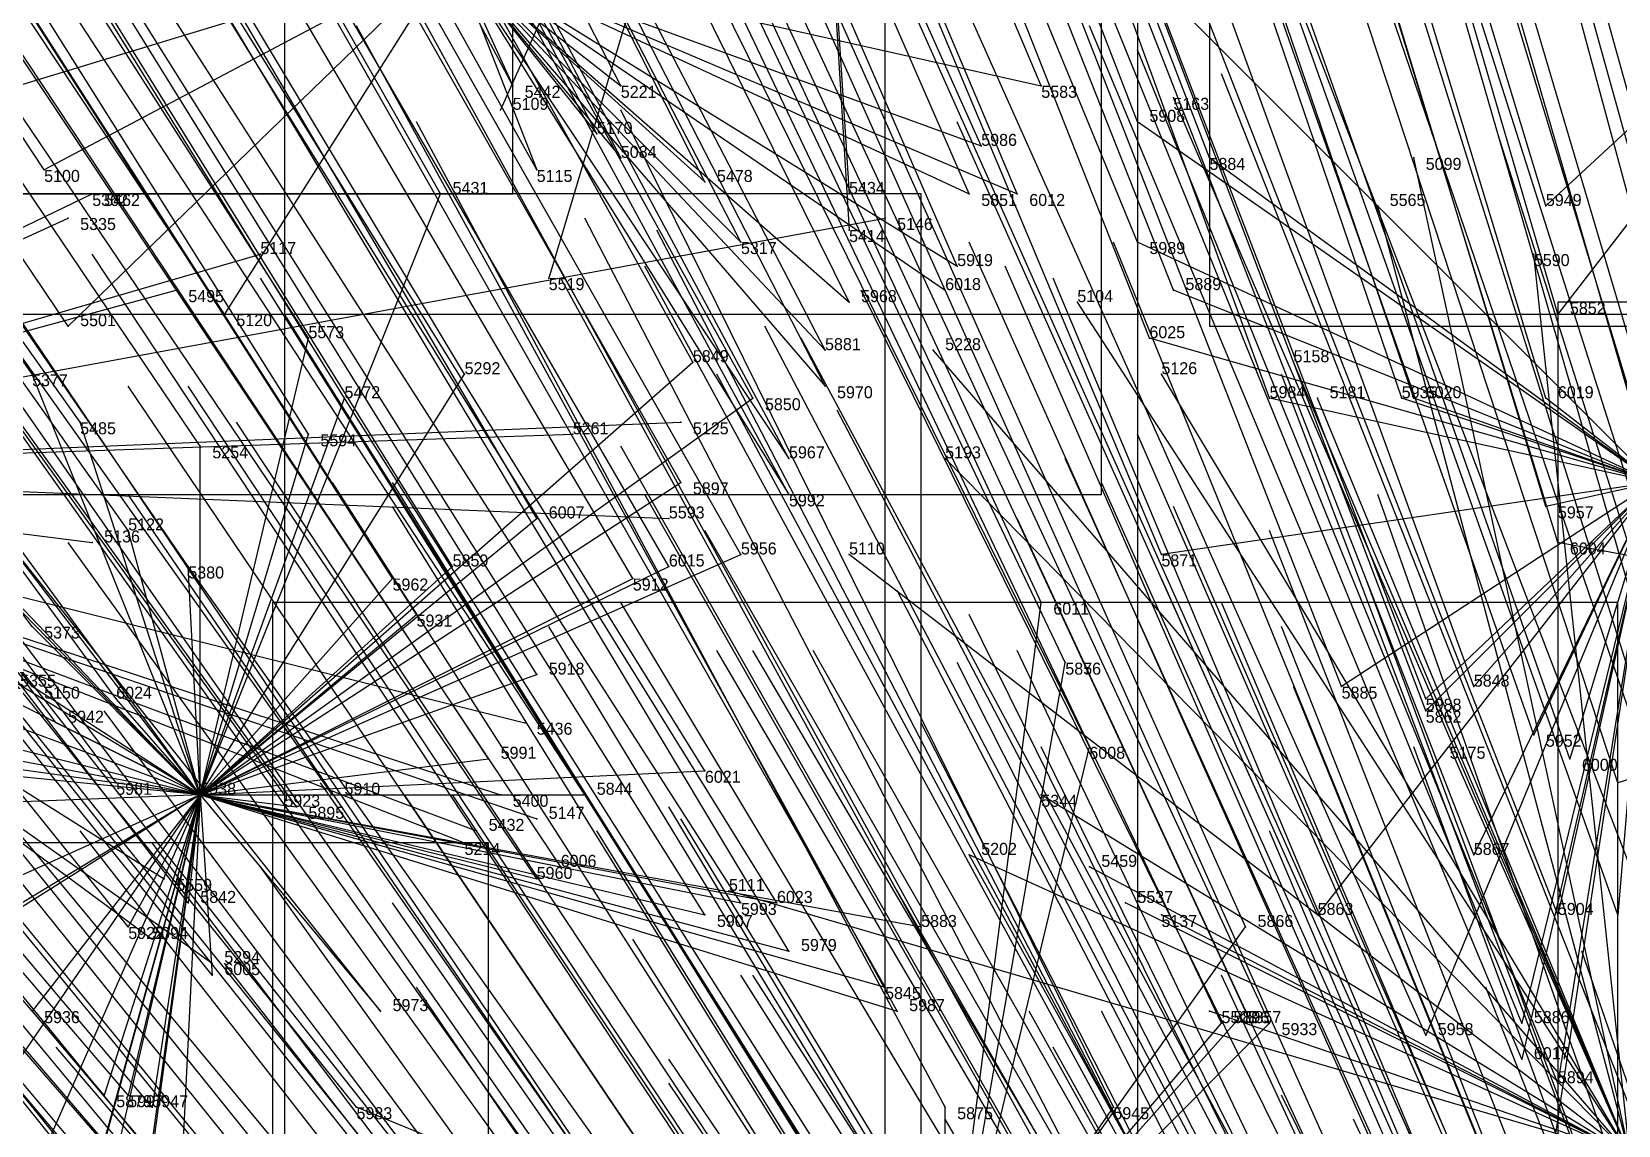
# Model space of a CAD drawing. Extents: x -0.5 to 0.59, y -0.5 to 0.59.
# Drawn here: x -0.228 to -0.096, y 0.2605 to 0.3515 of the extents above; entities that cross this region are included whole.
import ezdxf

# ---------------------------------------------------------------- set-up
doc = ezdxf.new("R2010")
doc.units = 0
for name, color, linetype in [('Clients', 3, 'CONTINUOUS'), ('Facilities', 3, 'CONTINUOUS'), ('Facilities_lines', 3, 'CONTINUOUS'), ('Min_max_boxes', 1, 'CONTINUOUS'), ('Normals', 1, 'CONTINUOUS'), ('Source_points', 5, 'CONTINUOUS'), ('Text', 3, 'CONTINUOUS')]:
    doc.layers.add(name, color=color, linetype=linetype)

msp = doc.modelspace()

# ---------------------------------------------------------------- linework, layer by layer
at = {"layer": 'Clients', "color": 5}
for p in [(-0.188, 0.347, -0.985), (-0.179, 0.347, -0.976), (-0.144, 0.347, -0.939), (-0.133, 0.346, -1.25), (-0.189, 0.345, -1.25), (-0.136, 0.344, -0.925), (-0.181, 0.343, -0.97), (-0.179, 0.341, -0.964), (-0.149, 0.342, -0.933), (-0.13, 0.341, -0.912), (-0.113, 0.341, -1.25), (-0.227, 0.34, -1.022), (-0.186, 0.34, -0.968), (-0.172, 0.339, -0.95), (-0.223, 0.338, -1.25), (-0.223, 0.338, -1.25), (-0.194, 0.338, -0.975), (-0.16, 0.338, -1.25), (-0.15, 0.338, -0.924), (-0.146, 0.338, -0.919), (-0.116, 0.337, -1.25), (-0.102, 0.337, -0.881), (-0.225, 0.336, -1.25), (-0.157, 0.336, -1.25), (-0.16, 0.335, -1.25), (-0.209, 0.333, -1.25), (-0.169, 0.334, -0.935), (-0.136, 0.334, -0.9), (-0.103, 0.333, -1.25), (-0.151, 0.332, -0.912), (-0.185, 0.331, -1.25), (-0.216, 0.33, -1.25), (-0.16, 0.329, -0.915), (-0.152, 0.33, -0.909), (-0.141, 0.329, -1.25), (-0.133, 0.33, -0.889), (-0.212, 0.328, -0.975), (-0.101, 0.328, -0.858), (-0.225, 0.327, -0.993), (-0.205, 0.326, -0.963), (-0.162, 0.325, -0.909), (-0.153, 0.325, -1.25), (-0.135, 0.326, -0.882), (-0.173, 0.324, -0.919), (-0.123, 0.324, -1.25), (-0.228, 0.323, -0.989), (-0.192, 0.323, -0.939), (-0.134, 0.323, -1.25), (-0.202, 0.321, -0.949), (-0.168, 0.321, -0.905), (-0.162, 0.322, -0.9), (-0.125, 0.321, -0.862), (-0.121, 0.321, -1.25), (-0.114, 0.321, -0.853), (-0.113, 0.321, -0.851), (-0.102, 0.321, -0.843), (-0.224, 0.319, -0.974), (-0.174, 0.319, -1.25), (-0.214, 0.317, -0.956), (-0.205, 0.318, -0.945), (-0.183, 0.318, -1.25), (-0.165, 0.316, -0.892), (-0.152, 0.316, -1.25), (-0.174, 0.314, -0.897), (-0.165, 0.313, -0.884), (-0.102, 0.312, -0.82), (-0.186, 0.311, -0.907), (-0.175, 0.311, -1.25), (-0.22, 0.31, -0.952), (-0.223, 0.309, -1.25), (-0.169, 0.308, -0.88), (-0.16, 0.308, -1.25), (-0.134, 0.308, -0.84), (-0.101, 0.309, -0.812), (-0.215, 0.307, -0.938), (-0.193, 0.307, -0.908), (-0.175, 0.307, -0.885), (-0.198, 0.306, -0.91), (-0.178, 0.306, -0.885), (-0.144, 0.304, -0.841), (-0.196, 0.303, -0.902), (-0.228, 0.302, -0.945), (-0.142, 0.299, -0.828), (-0.142, 0.299, -0.828), (-0.186, 0.298, -0.879), (-0.228, 0.297, -0.935), (-0.221, 0.296, -0.925), (-0.119, 0.297, -0.8), (-0.112, 0.296, -0.79), (-0.108, 0.297, -0.791), (-0.112, 0.295, -0.788), (-0.226, 0.294, -0.927), (-0.187, 0.294, -1.25), (-0.14, 0.292, -0.809), (-0.11, 0.292, -1.25), (-0.103, 0.293, -0.776), (-0.19, 0.291, -0.869), (-0.1, 0.291, -0.769), (-0.172, 0.29, -0.842), (-0.221, 0.289, -0.91), (-0.207, 0.288, -0.887), (-0.203, 0.288, -0.881), (-0.189, 0.288, -1.25), (-0.182, 0.288, -0.853), (-0.144, 0.288, -1.25), (-0.096, 0.289, -0.76), (-0.206, 0.287, -0.882), (-0.186, 0.286, -1.25), (-0.192, 0.284, -1.25), (-0.191, 0.285, -1.25), (-0.15, 0.283, -1.25), (-0.108, 0.283, -0.759), (-0.184, 0.282, -0.843), (-0.14, 0.282, -1.25), (-0.217, 0.281, -1.25), (-0.186, 0.281, -0.843), (-0.17, 0.28, -1.25), (-0.215, 0.279, -0.881), (-0.169, 0.279, -0.815), (-0.166, 0.279, -0.813), (-0.137, 0.279, -1.25), (-0.172, 0.278, -0.816), (-0.134, 0.278, -1.25), (-0.121, 0.278, -0.758), (-0.101, 0.278, -0.74), (-0.096, 0.278, -0.735), (-0.22, 0.277, -0.884), (-0.154, 0.277, -0.793), (-0.127, 0.277, -0.762), (-0.218, 0.276, -1.25), (-0.165, 0.275, -0.802), (-0.213, 0.274, -1.25), (-0.213, 0.273, -0.866), (-0.157, 0.272, -0.784), (-0.228, 0.27, -0.882), (-0.199, 0.27, -0.838), (-0.156, 0.27, -0.78), (-0.13, 0.27, -1.25), (-0.127, 0.27, -0.745), (-0.129, 0.269, -0.746), (-0.125, 0.269, -0.741), (-0.104, 0.269, -0.721), (-0.112, 0.268, -0.727), (-0.104, 0.266, -0.714), (-0.222, 0.263, -0.86), (-0.22, 0.263, -0.858), (-0.101, 0.264, -0.708), (-0.218, 0.262, -0.853), (-0.201, 0.262, -0.825), (-0.152, 0.262, -0.757), (-0.138, 0.262, -0.74)]:
    msp.add_point(p, dxfattribs=at)
at = {"layer": 'Facilities', "color": 3}
msp.add_point((-0.214, 0.288, -0.898), dxfattribs=at)
at = {"layer": 'Facilities_lines', "color": 3}
for p, q in [((-0.164, 0.401, -1.25), (-0.189, 0.345, -1.25)), ((-0.164, 0.401, -1.25), (-0.185, 0.331, -1.25)), ((-0.164, 0.401, -1.25), (-0.16, 0.335, -1.25)), ((-0.164, 0.401, -1.25), (-0.16, 0.338, -1.25)), ((-0.074, 0.363, -0.927), (-0.102, 0.337, -0.881)), ((-0.074, 0.363, -0.927), (-0.101, 0.328, -0.858)), ((-0.193, 0.358, -1.017), (-0.239, 0.344, -1.048)), ((-0.193, 0.358, -1.017), (-0.227, 0.34, -1.022)), ((-0.193, 0.358, -1.017), (-0.225, 0.327, -0.993)), ((-0.193, 0.358, -1.017), (-0.212, 0.328, -0.975)), ((-0.193, 0.358, -1.017), (-0.186, 0.34, -0.968)), ((-0.193, 0.358, -1.017), (-0.179, 0.341, -0.964)), ((-0.193, 0.358, -1.017), (-0.181, 0.343, -0.97)), ((-0.193, 0.358, -1.017), (-0.179, 0.347, -0.976)), ((-0.193, 0.358, -1.017), (-0.169, 0.334, -0.935)), ((-0.193, 0.358, -1.017), (-0.188, 0.347, -0.985)), ((-0.193, 0.358, -1.017), (-0.172, 0.339, -0.95)), ((-0.193, 0.358, -1.017), (-0.144, 0.347, -0.939)), ((-0.193, 0.358, -1.017), (-0.15, 0.338, -0.924)), ((-0.193, 0.358, -1.017), (-0.162, 0.325, -0.909)), ((-0.193, 0.358, -1.017), (-0.151, 0.332, -0.912)), ((-0.193, 0.358, -1.017), (-0.165, 0.316, -0.892)), ((-0.193, 0.358, -1.017), (-0.16, 0.329, -0.915)), ((-0.193, 0.358, -1.017), (-0.162, 0.322, -0.9)), ((-0.193, 0.358, -1.017), (-0.149, 0.342, -0.933)), ((-0.193, 0.358, -1.017), (-0.165, 0.313, -0.884)), ((-0.193, 0.358, -1.017), (-0.146, 0.338, -0.919)), ((-0.193, 0.358, -1.017), (-0.152, 0.33, -0.909)), ((-0.093, 0.314, -0.82), (-0.132, 0.353, -0.942)), ((-0.095, 0.258, -1.25), (-0.133, 0.346, -1.25)), ((-0.093, 0.314, -0.82), (-0.136, 0.344, -0.925)), ((-0.093, 0.314, -0.82), (-0.13, 0.341, -0.912)), ((-0.095, 0.258, -1.25), (-0.113, 0.341, -1.25)), ((-0.271, 0.315, -1.25), (-0.223, 0.338, -1.25)), ((-0.271, 0.315, -1.25), (-0.223, 0.338, -1.25)), ((-0.214, 0.288, -0.898), (-0.194, 0.338, -0.975)), ((-0.095, 0.258, -1.25), (-0.116, 0.337, -1.25)), ((-0.271, 0.315, -1.25), (-0.225, 0.336, -1.25)), ((-0.271, 0.315, -1.25), (-0.157, 0.336, -1.25)), ((-0.271, 0.315, -1.25), (-0.209, 0.333, -1.25)), ((-0.093, 0.314, -0.82), (-0.136, 0.334, -0.9)), ((-0.095, 0.258, -1.25), (-0.103, 0.333, -1.25)), ((-0.214, 0.288, -0.898), (-0.256, 0.332, -1.047)), ((-0.271, 0.315, -1.25), (-0.216, 0.33, -1.25)), ((-0.214, 0.288, -0.898), (-0.255, 0.33, -1.044)), ((-0.095, 0.258, -1.25), (-0.141, 0.329, -1.25)), ((-0.093, 0.314, -0.82), (-0.133, 0.33, -0.889)), ((-0.214, 0.288, -0.898), (-0.205, 0.326, -0.963)), ((-0.095, 0.258, -1.25), (-0.153, 0.325, -1.25)), ((-0.093, 0.314, -0.82), (-0.135, 0.326, -0.882)), ((-0.214, 0.288, -0.898), (-0.173, 0.324, -0.919)), ((-0.095, 0.258, -1.25), (-0.123, 0.324, -1.25)), ((-0.214, 0.288, -0.898), (-0.228, 0.323, -0.989)), ((-0.214, 0.288, -0.898), (-0.192, 0.323, -0.939)), ((-0.095, 0.258, -1.25), (-0.134, 0.323, -1.25)), ((-0.214, 0.288, -0.898), (-0.24, 0.322, -1.004)), ((-0.214, 0.288, -0.898), (-0.168, 0.321, -0.905)), ((-0.214, 0.288, -0.898), (-0.202, 0.321, -0.949)), ((-0.093, 0.314, -0.82), (-0.125, 0.321, -0.862)), ((-0.095, 0.258, -1.25), (-0.121, 0.321, -1.25)), ((-0.093, 0.314, -0.82), (-0.114, 0.321, -0.853)), ((-0.093, 0.314, -0.82), (-0.113, 0.321, -0.851)), ((-0.093, 0.314, -0.82), (-0.102, 0.321, -0.843)), ((-0.271, 0.315, -1.25), (-0.174, 0.319, -1.25)), ((-0.214, 0.288, -0.898), (-0.224, 0.319, -0.974)), ((-0.271, 0.315, -1.25), (-0.183, 0.318, -1.25)), ((-0.214, 0.288, -0.898), (-0.205, 0.318, -0.945)), ((-0.214, 0.288, -0.898), (-0.214, 0.317, -0.956)), ((-0.095, 0.258, -1.25), (-0.152, 0.316, -1.25)), ((-0.271, 0.315, -1.25), (-0.175, 0.311, -1.25)), ((-0.271, 0.315, -1.25), (-0.187, 0.294, -1.25)), ((-0.271, 0.315, -1.25), (-0.215, 0.246, -1.25)), ((-0.271, 0.315, -1.25), (-0.218, 0.276, -1.25)), ((-0.271, 0.315, -1.25), (-0.223, 0.309, -1.25)), ((-0.271, 0.315, -1.25), (-0.186, 0.286, -1.25)), ((-0.271, 0.315, -1.25), (-0.226, 0.259, -1.25)), ((-0.271, 0.315, -1.25), (-0.192, 0.284, -1.25)), ((-0.271, 0.315, -1.25), (-0.213, 0.274, -1.25)), ((-0.271, 0.315, -1.25), (-0.189, 0.288, -1.25)), ((-0.271, 0.315, -1.25), (-0.191, 0.285, -1.25)), ((-0.271, 0.315, -1.25), (-0.217, 0.281, -1.25)), ((-0.214, 0.288, -0.898), (-0.174, 0.314, -0.897)), ((-0.093, 0.314, -0.82), (-0.134, 0.308, -0.84)), ((-0.093, 0.314, -0.82), (-0.121, 0.278, -0.758)), ((-0.093, 0.314, -0.82), (-0.119, 0.297, -0.8)), ((-0.093, 0.314, -0.82), (-0.112, 0.295, -0.788)), ((-0.093, 0.314, -0.82), (-0.112, 0.268, -0.727)), ((-0.093, 0.314, -0.82), (-0.112, 0.296, -0.79)), ((-0.093, 0.314, -0.82), (-0.108, 0.297, -0.791)), ((-0.093, 0.314, -0.82), (-0.108, 0.283, -0.759)), ((-0.093, 0.314, -0.82), (-0.104, 0.269, -0.721)), ((-0.093, 0.314, -0.82), (-0.104, 0.266, -0.714)), ((-0.093, 0.314, -0.82), (-0.103, 0.293, -0.776)), ((-0.093, 0.314, -0.82), (-0.103, 0.248, -0.672)), ((-0.093, 0.314, -0.82), (-0.102, 0.312, -0.82)), ((-0.093, 0.314, -0.82), (-0.101, 0.264, -0.708)), ((-0.093, 0.314, -0.82), (-0.101, 0.278, -0.74)), ((-0.093, 0.314, -0.82), (-0.1, 0.291, -0.769)), ((-0.093, 0.314, -0.82), (-0.096, 0.278, -0.735)), ((-0.214, 0.288, -0.898), (-0.186, 0.311, -0.907)), ((-0.214, 0.288, -0.898), (-0.22, 0.31, -0.952)), ((-0.214, 0.288, -0.898), (-0.169, 0.308, -0.88)), ((-0.095, 0.258, -1.25), (-0.16, 0.308, -1.25)), ((-0.058, 0.301, -0.767), (-0.101, 0.309, -0.812)), ((-0.214, 0.288, -0.898), (-0.215, 0.307, -0.938)), ((-0.214, 0.288, -0.898), (-0.193, 0.307, -0.908)), ((-0.214, 0.288, -0.898), (-0.175, 0.307, -0.885)), ((-0.214, 0.288, -0.898), (-0.178, 0.306, -0.885)), ((-0.214, 0.288, -0.898), (-0.198, 0.306, -0.91)), ((-0.214, 0.288, -0.898), (-0.242, 0.305, -0.974)), ((-0.152, 0.242, -0.716), (-0.144, 0.304, -0.841)), ((-0.214, 0.288, -0.898), (-0.196, 0.303, -0.902)), ((-0.214, 0.288, -0.898), (-0.228, 0.302, -0.945)), ((-0.058, 0.301, -0.767), (-0.096, 0.289, -0.76)), ((-0.152, 0.242, -0.716), (-0.142, 0.299, -0.828)), ((-0.152, 0.242, -0.716), (-0.142, 0.299, -0.828)), ((-0.214, 0.288, -0.898), (-0.241, 0.298, -0.958)), ((-0.214, 0.288, -0.898), (-0.234, 0.298, -0.946)), ((-0.214, 0.288, -0.898), (-0.186, 0.298, -0.879)), ((-0.214, 0.288, -0.898), (-0.262, 0.297, -0.991)), ((-0.214, 0.288, -0.898), (-0.228, 0.297, -0.935)), ((-0.214, 0.288, -0.898), (-0.221, 0.296, -0.925)), ((-0.214, 0.288, -0.898), (-0.264, 0.295, -0.99)), ((-0.214, 0.288, -0.898), (-0.226, 0.294, -0.927)), ((-0.214, 0.288, -0.898), (-0.234, 0.293, -0.937)), ((-0.152, 0.242, -0.716), (-0.14, 0.292, -0.809)), ((-0.095, 0.258, -1.25), (-0.11, 0.292, -1.25)), ((-0.214, 0.288, -0.898), (-0.244, 0.291, -0.95)), ((-0.214, 0.288, -0.898), (-0.19, 0.291, -0.869)), ((-0.214, 0.288, -0.898), (-0.172, 0.29, -0.842)), ((-0.214, 0.288, -0.898), (-0.265, 0.286, -0.975)), ((-0.214, 0.288, -0.898), (-0.247, 0.268, -0.912)), ((-0.214, 0.288, -0.898), (-0.241, 0.271, -0.906)), ((-0.214, 0.288, -0.898), (-0.238, 0.253, -0.868)), ((-0.214, 0.288, -0.898), (-0.234, 0.279, -0.912)), ((-0.214, 0.288, -0.898), (-0.232, 0.247, -0.847)), ((-0.214, 0.288, -0.898), (-0.228, 0.27, -0.882)), ((-0.214, 0.288, -0.898), (-0.224, 0.252, -0.842)), ((-0.214, 0.288, -0.898), (-0.222, 0.259, -0.853)), ((-0.214, 0.288, -0.898), (-0.222, 0.263, -0.86)), ((-0.214, 0.288, -0.898), (-0.221, 0.289, -0.91)), ((-0.214, 0.288, -0.898), (-0.221, 0.258, -0.849)), ((-0.214, 0.288, -0.898), (-0.221, 0.236, -0.808)), ((-0.214, 0.288, -0.898), (-0.22, 0.277, -0.884)), ((-0.214, 0.288, -0.898), (-0.22, 0.263, -0.858)), ((-0.214, 0.288, -0.898), (-0.22, 0.245, -0.823)), ((-0.214, 0.288, -0.898), (-0.218, 0.262, -0.853)), ((-0.214, 0.288, -0.898), (-0.216, 0.248, -0.824)), ((-0.214, 0.288, -0.898), (-0.215, 0.279, -0.881)), ((-0.214, 0.288, -0.898), (-0.182, 0.288, -0.853)), ((-0.214, 0.288, -0.898), (-0.157, 0.272, -0.784)), ((-0.214, 0.288, -0.898), (-0.154, 0.277, -0.793)), ((-0.214, 0.288, -0.898), (-0.172, 0.278, -0.816)), ((-0.214, 0.288, -0.898), (-0.203, 0.288, -0.881)), ((-0.214, 0.288, -0.898), (-0.206, 0.287, -0.882)), ((-0.214, 0.288, -0.898), (-0.207, 0.288, -0.887)), ((-0.214, 0.288, -0.898), (-0.186, 0.281, -0.843)), ((-0.214, 0.288, -0.898), (-0.199, 0.27, -0.838)), ((-0.214, 0.288, -0.898), (-0.165, 0.275, -0.802)), ((-0.214, 0.288, -0.898), (-0.156, 0.27, -0.78)), ((-0.214, 0.288, -0.898), (-0.169, 0.279, -0.815)), ((-0.214, 0.288, -0.898), (-0.213, 0.273, -0.866)), ((-0.214, 0.288, -0.898), (-0.184, 0.282, -0.843)), ((-0.214, 0.288, -0.898), (-0.166, 0.279, -0.813)), ((-0.095, 0.258, -1.25), (-0.144, 0.288, -1.25)), ((-0.095, 0.258, -1.25), (-0.15, 0.283, -1.25)), ((-0.095, 0.258, -1.25), (-0.14, 0.282, -1.25)), ((-0.095, 0.258, -1.25), (-0.17, 0.28, -1.25)), ((-0.095, 0.258, -1.25), (-0.137, 0.279, -1.25)), ((-0.095, 0.258, -1.25), (-0.134, 0.278, -1.25)), ((-0.152, 0.242, -0.716), (-0.127, 0.277, -0.762)), ((-0.152, 0.242, -0.716), (-0.127, 0.27, -0.745)), ((-0.095, 0.258, -1.25), (-0.13, 0.27, -1.25)), ((-0.152, 0.242, -0.716), (-0.129, 0.269, -0.746)), ((-0.152, 0.242, -0.716), (-0.125, 0.269, -0.741)), ((-0.152, 0.242, -0.716), (-0.201, 0.262, -0.825)), ((-0.152, 0.242, -0.716), (-0.152, 0.262, -0.757)), ((-0.152, 0.242, -0.716), (-0.138, 0.262, -0.74))]:
    msp.add_line(p, q, dxfattribs=at)
at = {"layer": 'Min_max_boxes', "color": 1}
for p, q in [((-0.188, 0.338, -1.224), (-0.188, 0.437, -1.224)), ((-0.188, 0.338, -1.046), (-0.188, 0.437, -1.046)), ((-0.139, 0.313, -1.13), (-0.139, 0.412, -1.13)), ((-0.139, 0.313, -0.884), (-0.139, 0.412, -0.884)), ((-0.13, 0.408, -1.062), (-0.13, 0.327, -1.062)), ((-0.13, 0.408, -0.848), (-0.13, 0.327, -0.848)), ((-0.157, 0.192, -1.25), (-0.157, 0.388, -1.25)), ((-0.157, 0.192, -1.25), (-0.157, 0.388, -1.25)), ((-0.136, 0.371, -0.946), (-0.136, 0.248, -0.946)), ((-0.136, 0.371, -0.672), (-0.136, 0.248, -0.672)), ((-0.207, 0.369, -1.25), (-0.207, 0.173, -1.25)), ((-0.207, 0.369, -1.25), (-0.207, 0.173, -1.25)), ((-0.306, 0.338, -1.224), (-0.188, 0.338, -1.224)), ((-0.306, 0.338, -1.046), (-0.188, 0.338, -1.046)), ((-0.154, 0.338, -1.047), (-0.265, 0.338, -1.047)), ((-0.154, 0.338, -0.78), (-0.265, 0.338, -0.78)), ((-0.188, 0.338, -1.224), (-0.188, 0.338, -1.046)), ((-0.154, 0.236, -1.047), (-0.154, 0.338, -1.047)), ((-0.154, 0.236, -0.78), (-0.154, 0.338, -0.78)), ((-0.154, 0.338, -1.047), (-0.154, 0.338, -0.78)), ((-0.018, 0.329, -0.826), (-0.101, 0.329, -0.826)), ((-0.101, 0.329, -0.826), (-0.101, 0.236, -0.826)), ((-0.018, 0.329, -0.631), (-0.101, 0.329, -0.631)), ((-0.101, 0.329, -0.631), (-0.101, 0.236, -0.631)), ((-0.101, 0.329, -0.826), (-0.101, 0.329, -0.631)), ((-0.352, 0.328, -1.25), (-0.026, 0.328, -1.25)), ((-0.352, 0.328, -1.25), (-0.026, 0.328, -1.25)), ((-0.13, 0.327, -1.062), (-0.021, 0.327, -1.062)), ((-0.13, 0.327, -0.848), (-0.021, 0.327, -0.848)), ((-0.13, 0.327, -1.062), (-0.13, 0.327, -0.848)), ((-0.245, 0.313, -1.13), (-0.139, 0.313, -1.13)), ((-0.245, 0.313, -0.884), (-0.139, 0.313, -0.884)), ((-0.139, 0.313, -1.13), (-0.139, 0.313, -0.884)), ((-0.096, 0.304, -0.841), (-0.208, 0.304, -0.841)), ((-0.208, 0.304, -0.841), (-0.208, 0.182, -0.841)), ((-0.096, 0.304, -0.582), (-0.208, 0.304, -0.582)), ((-0.208, 0.304, -0.582), (-0.208, 0.182, -0.582)), ((-0.208, 0.304, -0.841), (-0.208, 0.304, -0.582)), ((-0.096, 0.182, -0.841), (-0.096, 0.304, -0.841)), ((-0.096, 0.182, -0.582), (-0.096, 0.304, -0.582)), ((-0.096, 0.304, -0.841), (-0.096, 0.304, -0.582)), ((-0.19, 0.284, -0.992), (-0.312, 0.284, -0.992)), ((-0.19, 0.284, -0.688), (-0.312, 0.284, -0.688)), ((-0.19, 0.16, -0.992), (-0.19, 0.284, -0.992)), ((-0.19, 0.16, -0.688), (-0.19, 0.284, -0.688)), ((-0.19, 0.284, -0.992), (-0.19, 0.284, -0.688))]:
    msp.add_line(p, q, dxfattribs=at)
at = {"layer": 'Normals', "color": 1}
for p, q in [((-0.144, 0.347, -0.939), (-0.18, 0.432, -0.902)), ((-0.136, 0.344, -0.925), (-0.169, 0.43, -0.887)), ((-0.188, 0.347, -0.985), (-0.231, 0.428, -0.948)), ((-0.179, 0.347, -0.976), (-0.221, 0.429, -0.938)), ((-0.149, 0.342, -0.933), (-0.187, 0.427, -0.896)), ((-0.13, 0.341, -0.912), (-0.163, 0.427, -0.875)), ((-0.181, 0.343, -0.97), (-0.224, 0.426, -0.933)), ((-0.102, 0.337, -0.881), (-0.129, 0.426, -0.844)), ((-0.179, 0.341, -0.964), (-0.222, 0.423, -0.926)), ((-0.15, 0.338, -0.924), (-0.187, 0.423, -0.887)), ((-0.146, 0.338, -0.919), (-0.182, 0.423, -0.881)), ((-0.172, 0.339, -0.95), (-0.214, 0.422, -0.913)), ((-0.186, 0.34, -0.968), (-0.231, 0.421, -0.931)), ((-0.194, 0.338, -0.975), (-0.24, 0.419, -0.938)), ((-0.136, 0.334, -0.9), (-0.171, 0.419, -0.863)), ((-0.227, 0.34, -1.022), (-0.278, 0.417, -0.984)), ((-0.169, 0.334, -0.935), (-0.212, 0.417, -0.899)), ((-0.151, 0.332, -0.912), (-0.188, 0.417, -0.874)), ((-0.133, 0.33, -0.889), (-0.167, 0.416, -0.852)), ((-0.101, 0.328, -0.858), (-0.127, 0.417, -0.82)), ((-0.091, 0.327, -0.85), (-0.116, 0.417, -0.812)), ((-0.152, 0.33, -0.909), (-0.19, 0.415, -0.871)), ((-0.16, 0.329, -0.915), (-0.201, 0.412, -0.877)), ((-0.135, 0.326, -0.882), (-0.169, 0.412, -0.845)), ((-0.102, 0.321, -0.843), (-0.129, 0.41, -0.806)), ((-0.125, 0.321, -0.862), (-0.157, 0.409, -0.826)), ((-0.114, 0.321, -0.853), (-0.144, 0.409, -0.816)), ((-0.113, 0.321, -0.851), (-0.143, 0.409, -0.814)), ((-0.162, 0.325, -0.909), (-0.205, 0.408, -0.871)), ((-0.087, 0.317, -0.823), (-0.112, 0.407, -0.785)), ((-0.212, 0.328, -0.975), (-0.263, 0.405, -0.939)), ((-0.173, 0.324, -0.919), (-0.218, 0.405, -0.882)), ((-0.225, 0.327, -0.993), (-0.277, 0.404, -0.956)), ((-0.205, 0.326, -0.963), (-0.255, 0.404, -0.926)), ((-0.192, 0.323, -0.939), (-0.24, 0.403, -0.902)), ((-0.162, 0.322, -0.9), (-0.204, 0.404, -0.862)), ((-0.093, 0.314, -0.82), (-0.119, 0.404, -0.783)), ((-0.168, 0.321, -0.905), (-0.213, 0.402, -0.868)), ((-0.102, 0.312, -0.82), (-0.129, 0.401, -0.783)), ((-0.228, 0.323, -0.989), (-0.281, 0.399, -0.952)), ((-0.202, 0.321, -0.949), (-0.251, 0.4, -0.911)), ((-0.165, 0.316, -0.892), (-0.209, 0.398, -0.854)), ((-0.101, 0.309, -0.812), (-0.128, 0.397, -0.775)), ((-0.224, 0.319, -0.974), (-0.278, 0.395, -0.938)), ((-0.205, 0.318, -0.945), (-0.254, 0.396, -0.908)), ((-0.174, 0.314, -0.897), (-0.22, 0.395, -0.86)), ((-0.095, 0.305, -0.799), (-0.121, 0.395, -0.763)), ((-0.214, 0.317, -0.956), (-0.266, 0.394, -0.919)), ((-0.165, 0.313, -0.884), (-0.209, 0.394, -0.847)), ((-0.134, 0.308, -0.84), (-0.17, 0.394, -0.803)), ((-0.186, 0.311, -0.907), (-0.233, 0.391, -0.87)), ((-0.169, 0.308, -0.88), (-0.215, 0.389, -0.842)), ((-0.175, 0.307, -0.885), (-0.222, 0.388, -0.848)), ((-0.144, 0.304, -0.841), (-0.183, 0.388, -0.803)), ((-0.095, 0.298, -0.782), (-0.123, 0.387, -0.745)), ((-0.22, 0.31, -0.952), (-0.274, 0.386, -0.915)), ((-0.193, 0.307, -0.908), (-0.242, 0.386, -0.871)), ((-0.178, 0.306, -0.885), (-0.225, 0.386, -0.847)), ((-0.108, 0.297, -0.791), (-0.14, 0.385, -0.754)), ((-0.215, 0.307, -0.938), (-0.268, 0.384, -0.9)), ((-0.198, 0.306, -0.91), (-0.248, 0.384, -0.874)), ((-0.142, 0.299, -0.828), (-0.182, 0.383, -0.79)), ((-0.142, 0.299, -0.828), (-0.182, 0.383, -0.79)), ((-0.119, 0.297, -0.8), (-0.153, 0.384, -0.763)), ((-0.087, 0.295, -0.768), (-0.114, 0.384, -0.731)), ((-0.112, 0.295, -0.788), (-0.145, 0.382, -0.751)), ((-0.112, 0.296, -0.79), (-0.145, 0.382, -0.754)), ((-0.196, 0.303, -0.902), (-0.246, 0.381, -0.865)), ((-0.103, 0.293, -0.776), (-0.134, 0.381, -0.739)), ((-0.1, 0.291, -0.769), (-0.131, 0.379, -0.732)), ((-0.082, 0.289, -0.751), (-0.106, 0.378, -0.713)), ((-0.186, 0.298, -0.879), (-0.235, 0.377, -0.841)), ((-0.096, 0.289, -0.76), (-0.125, 0.377, -0.723)), ((-0.228, 0.302, -0.945), (-0.284, 0.376, -0.908)), ((-0.14, 0.292, -0.809), (-0.181, 0.375, -0.772)), ((-0.083, 0.285, -0.741), (-0.109, 0.373, -0.703)), ((-0.228, 0.297, -0.935), (-0.285, 0.37, -0.898)), ((-0.221, 0.296, -0.925), (-0.276, 0.371, -0.888)), ((-0.108, 0.283, -0.759), (-0.142, 0.37, -0.722)), ((-0.091, 0.283, -0.743), (-0.121, 0.371, -0.705)), ((-0.085, 0.282, -0.737), (-0.113, 0.37, -0.699)), ((-0.172, 0.29, -0.842), (-0.221, 0.369, -0.805)), ((-0.226, 0.294, -0.927), (-0.282, 0.368, -0.89)), ((-0.19, 0.291, -0.869), (-0.241, 0.368, -0.832)), ((-0.182, 0.288, -0.853), (-0.233, 0.366, -0.815)), ((-0.101, 0.278, -0.74), (-0.135, 0.365, -0.703)), ((-0.096, 0.278, -0.735), (-0.127, 0.365, -0.698)), ((-0.203, 0.288, -0.881), (-0.257, 0.364, -0.845)), ((-0.221, 0.289, -0.91), (-0.276, 0.363, -0.872)), ((-0.214, 0.288, -0.898), (-0.269, 0.363, -0.861)), ((-0.207, 0.288, -0.887), (-0.261, 0.363, -0.85)), ((-0.206, 0.287, -0.882), (-0.26, 0.362, -0.846)), ((-0.127, 0.277, -0.762), (-0.165, 0.362, -0.726)), ((-0.121, 0.278, -0.758), (-0.159, 0.363, -0.721)), ((-0.184, 0.282, -0.843), (-0.236, 0.36, -0.805)), ((-0.186, 0.281, -0.843), (-0.238, 0.358, -0.806)), ((-0.166, 0.279, -0.813), (-0.215, 0.358, -0.775)), ((-0.154, 0.277, -0.793), (-0.199, 0.359, -0.757)), ((-0.169, 0.279, -0.815), (-0.219, 0.357, -0.777)), ((-0.172, 0.278, -0.816), (-0.221, 0.356, -0.779)), ((-0.165, 0.275, -0.802), (-0.213, 0.355, -0.766)), ((-0.127, 0.27, -0.745), (-0.166, 0.354, -0.708)), ((-0.104, 0.269, -0.721), (-0.139, 0.355, -0.684)), ((-0.09, 0.269, -0.709), (-0.123, 0.355, -0.671)), ((-0.215, 0.279, -0.881), (-0.272, 0.353, -0.844)), ((-0.157, 0.272, -0.784), (-0.203, 0.353, -0.747)), ((-0.129, 0.269, -0.746), (-0.169, 0.353, -0.709)), ((-0.125, 0.269, -0.741), (-0.164, 0.353, -0.704)), ((-0.112, 0.268, -0.727), (-0.15, 0.353, -0.691)), ((-0.156, 0.27, -0.78), (-0.201, 0.352, -0.743)), ((-0.104, 0.266, -0.714), (-0.14, 0.352, -0.677)), ((-0.101, 0.264, -0.708), (-0.136, 0.35, -0.67)), ((-0.22, 0.277, -0.884), (-0.278, 0.349, -0.846)), ((-0.095, 0.262, -0.697), (-0.129, 0.348, -0.658)), ((-0.133, 0.346, -1.25), (-0.133, 0.346, -1.15)), ((-0.213, 0.273, -0.866), (-0.271, 0.345, -0.829)), ((-0.189, 0.345, -1.25), (-0.189, 0.345, -1.15)), ((-0.138, 0.262, -0.74), (-0.179, 0.345, -0.703)), ((-0.152, 0.262, -0.757), (-0.196, 0.344, -0.72)), ((-0.113, 0.259, -0.707), (-0.151, 0.344, -0.67)), ((-0.199, 0.27, -0.838), (-0.257, 0.343, -0.801)), ((-0.078, 0.255, -0.667), (-0.106, 0.343, -0.629)), ((-0.113, 0.341, -1.25), (-0.113, 0.341, -1.15)), ((-0.223, 0.338, -1.25), (-0.223, 0.338, -1.15)), ((-0.223, 0.338, -1.25), (-0.223, 0.338, -1.15)), ((-0.16, 0.338, -1.25), (-0.16, 0.338, -1.15)), ((-0.116, 0.337, -1.25), (-0.116, 0.337, -1.15)), ((-0.225, 0.336, -1.25), (-0.225, 0.336, -1.15)), ((-0.139, 0.253, -0.722), (-0.182, 0.336, -0.686)), ((-0.157, 0.336, -1.25), (-0.157, 0.336, -1.15)), ((-0.187, 0.259, -0.8), (-0.241, 0.335, -0.763)), ((-0.133, 0.252, -0.712), (-0.176, 0.335, -0.676)), ((-0.16, 0.335, -1.25), (-0.16, 0.335, -1.15)), ((-0.222, 0.263, -0.86), (-0.282, 0.333, -0.822)), ((-0.22, 0.263, -0.858), (-0.281, 0.334, -0.821)), ((-0.218, 0.262, -0.853), (-0.278, 0.333, -0.816)), ((-0.201, 0.262, -0.825), (-0.259, 0.334, -0.788)), ((-0.172, 0.256, -0.77), (-0.223, 0.333, -0.733)), ((-0.209, 0.333, -1.25), (-0.209, 0.333, -1.15)), ((-0.112, 0.249, -0.682), (-0.15, 0.334, -0.645)), ((-0.103, 0.248, -0.672), (-0.138, 0.334, -0.635)), ((-0.103, 0.333, -1.25), (-0.103, 0.333, -1.15)), ((-0.184, 0.256, -0.788), (-0.237, 0.332, -0.751)), ((-0.18, 0.255, -0.781), (-0.232, 0.332, -0.743)), ((-0.133, 0.251, -0.709), (-0.177, 0.332, -0.672)), ((-0.11, 0.247, -0.675), (-0.147, 0.332, -0.638)), ((-0.16, 0.253, -0.748), (-0.209, 0.331, -0.71)), ((-0.185, 0.331, -1.25), (-0.185, 0.331, -1.15)), ((-0.139, 0.249, -0.714), (-0.184, 0.331, -0.677)), ((-0.107, 0.245, -0.669), (-0.143, 0.331, -0.631)), ((-0.222, 0.259, -0.853), (-0.283, 0.329, -0.816)), ((-0.221, 0.258, -0.849), (-0.282, 0.329, -0.813)), ((-0.216, 0.33, -1.25), (-0.216, 0.33, -1.15)), ((-0.118, 0.247, -0.684), (-0.159, 0.33, -0.647)), ((-0.114, 0.245, -0.675), (-0.152, 0.33, -0.638)), ((-0.141, 0.329, -1.25), (-0.141, 0.329, -1.15)), ((-0.207, 0.256, -0.823), (-0.265, 0.328, -0.786)), ((-0.198, 0.255, -0.808), (-0.256, 0.328, -0.77)), ((-0.158, 0.25, -0.738), (-0.207, 0.328, -0.7)), ((-0.124, 0.245, -0.687), (-0.167, 0.327, -0.65)), ((-0.193, 0.253, -0.794), (-0.25, 0.325, -0.756)), ((-0.12, 0.244, -0.681), (-0.164, 0.326, -0.644)), ((-0.153, 0.325, -1.25), (-0.153, 0.325, -1.15)), ((-0.208, 0.252, -0.817), (-0.267, 0.324, -0.779)), ((-0.123, 0.324, -1.25), (-0.123, 0.324, -1.15)), ((-0.127, 0.241, -0.681), (-0.171, 0.323, -0.645)), ((-0.134, 0.323, -1.25), (-0.134, 0.323, -1.15)), ((-0.091, 0.236, -0.631), (-0.124, 0.323, -0.595)), ((-0.201, 0.251, -0.804), (-0.26, 0.322, -0.765)), ((-0.193, 0.25, -0.79), (-0.251, 0.322, -0.752)), ((-0.168, 0.245, -0.743), (-0.22, 0.322, -0.705)), ((-0.164, 0.245, -0.737), (-0.215, 0.322, -0.7)), ((-0.152, 0.242, -0.716), (-0.202, 0.321, -0.678)), ((-0.121, 0.321, -1.25), (-0.121, 0.321, -1.15)), ((-0.118, 0.238, -0.663), (-0.161, 0.32, -0.626)), ((-0.216, 0.248, -0.824), (-0.276, 0.319, -0.786)), ((-0.16, 0.242, -0.724), (-0.211, 0.319, -0.686)), ((-0.174, 0.319, -1.25), (-0.174, 0.319, -1.15)), ((-0.183, 0.318, -1.25), (-0.183, 0.318, -1.15)), ((-0.133, 0.236, -0.677), (-0.179, 0.317, -0.64)), ((-0.099, 0.233, -0.633), (-0.136, 0.318, -0.596)), ((-0.152, 0.316, -1.25), (-0.152, 0.316, -1.15)), ((-0.104, 0.232, -0.635), (-0.142, 0.316, -0.597)), ((-0.204, 0.241, -0.791), (-0.263, 0.313, -0.753)), ((-0.168, 0.237, -0.726), (-0.22, 0.313, -0.688)), ((-0.153, 0.236, -0.703), (-0.203, 0.314, -0.666)), ((-0.149, 0.235, -0.697), (-0.198, 0.314, -0.659)), ((-0.131, 0.232, -0.666), (-0.177, 0.313, -0.629)), ((-0.101, 0.229, -0.625), (-0.139, 0.314, -0.588)), ((-0.085, 0.225, -0.602), (-0.116, 0.313, -0.564)), ((-0.149, 0.233, -0.692), (-0.198, 0.312, -0.655)), ((-0.096, 0.227, -0.615), (-0.133, 0.312, -0.578)), ((-0.175, 0.311, -1.25), (-0.175, 0.311, -1.15)), ((-0.107, 0.227, -0.626), (-0.146, 0.311, -0.589)), ((-0.204, 0.239, -0.784), (-0.263, 0.31, -0.747)), ((-0.126, 0.23, -0.655), (-0.172, 0.31, -0.618)), ((-0.091, 0.223, -0.603), (-0.125, 0.31, -0.566)), ((-0.171, 0.234, -0.724), (-0.225, 0.309, -0.686)), ((-0.223, 0.309, -1.25), (-0.223, 0.309, -1.15)), ((-0.16, 0.308, -1.25), (-0.16, 0.308, -1.15)), ((-0.161, 0.231, -0.705), (-0.215, 0.307, -0.666)), ((-0.096, 0.221, -0.604), (-0.134, 0.306, -0.567)), ((-0.085, 0.22, -0.589), (-0.117, 0.306, -0.55)), ((-0.193, 0.233, -0.756), (-0.252, 0.305, -0.719)), ((-0.176, 0.231, -0.725), (-0.232, 0.305, -0.688)), ((-0.131, 0.224, -0.649), (-0.179, 0.304, -0.611)), ((-0.113, 0.222, -0.623), (-0.156, 0.305, -0.586)), ((-0.093, 0.219, -0.594), (-0.129, 0.304, -0.556)), ((-0.109, 0.22, -0.615), (-0.15, 0.303, -0.577)), ((-0.137, 0.223, -0.654), (-0.185, 0.302, -0.617)), ((-0.09, 0.216, -0.585), (-0.124, 0.302, -0.547)), ((-0.124, 0.22, -0.631), (-0.171, 0.3, -0.593)), ((-0.121, 0.22, -0.628), (-0.168, 0.3, -0.59)), ((-0.117, 0.219, -0.62), (-0.163, 0.3, -0.583)), ((-0.106, 0.216, -0.601), (-0.146, 0.3, -0.564)), ((-0.109, 0.216, -0.605), (-0.151, 0.299, -0.568)), ((-0.088, 0.211, -0.573), (-0.123, 0.297, -0.534)), ((-0.167, 0.221, -0.691), (-0.222, 0.295, -0.653)), ((-0.187, 0.294, -1.25), (-0.187, 0.294, -1.15)), ((-0.112, 0.212, -0.599), (-0.154, 0.294, -0.561)), ((-0.18, 0.22, -0.711), (-0.238, 0.292, -0.673)), ((-0.103, 0.209, -0.582), (-0.144, 0.292, -0.545)), ((-0.081, 0.205, -0.551), (-0.113, 0.292, -0.514)), ((-0.11, 0.292, -1.25), (-0.11, 0.292, -1.15)), ((-0.151, 0.213, -0.652), (-0.204, 0.289, -0.615)), ((-0.145, 0.211, -0.64), (-0.197, 0.288, -0.603)), ((-0.141, 0.21, -0.634), (-0.193, 0.288, -0.597)), ((-0.189, 0.288, -1.25), (-0.189, 0.288, -1.15)), ((-0.144, 0.288, -1.25), (-0.144, 0.288, -1.15)), ((-0.127, 0.207, -0.608), (-0.175, 0.287, -0.57)), ((-0.186, 0.286, -1.25), (-0.186, 0.286, -1.15)), ((-0.126, 0.207, -0.606), (-0.174, 0.286, -0.569)), ((-0.167, 0.212, -0.674), (-0.224, 0.285, -0.637)), ((-0.162, 0.21, -0.663), (-0.218, 0.284, -0.627)), ((-0.192, 0.284, -1.25), (-0.192, 0.284, -1.15)), ((-0.191, 0.285, -1.25), (-0.191, 0.285, -1.15)), ((-0.132, 0.206, -0.612), (-0.181, 0.285, -0.575)), ((-0.089, 0.2, -0.548), (-0.125, 0.285, -0.509)), ((-0.15, 0.283, -1.25), (-0.15, 0.283, -1.15)), ((-0.105, 0.202, -0.57), (-0.15, 0.283, -0.533)), ((-0.184, 0.211, -0.7), (-0.244, 0.282, -0.663)), ((-0.155, 0.207, -0.646), (-0.209, 0.282, -0.609)), ((-0.14, 0.282, -1.25), (-0.14, 0.282, -1.15)), ((-0.217, 0.281, -1.25), (-0.217, 0.281, -1.15)), ((-0.17, 0.28, -1.25), (-0.17, 0.28, -1.15)), ((-0.11, 0.2, -0.569), (-0.156, 0.28, -0.532)), ((-0.145, 0.203, -0.624), (-0.198, 0.279, -0.586)), ((-0.137, 0.279, -1.25), (-0.137, 0.279, -1.15)), ((-0.134, 0.278, -1.25), (-0.134, 0.278, -1.15)), ((-0.218, 0.276, -1.25), (-0.218, 0.276, -1.15)), ((-0.129, 0.198, -0.59), (-0.178, 0.276, -0.552)), ((-0.069, 0.188, -0.499), (-0.099, 0.275, -0.462)), ((-0.213, 0.274, -1.25), (-0.213, 0.274, -1.15)), ((-0.155, 0.201, -0.634), (-0.212, 0.274, -0.597)), ((-0.119, 0.194, -0.57), (-0.169, 0.273, -0.533)), ((-0.118, 0.195, -0.569), (-0.168, 0.273, -0.532)), ((-0.09, 0.189, -0.524), (-0.129, 0.273, -0.486)), ((-0.144, 0.196, -0.608), (-0.196, 0.272, -0.57)), ((-0.073, 0.186, -0.499), (-0.107, 0.272, -0.462)), ((-0.228, 0.27, -0.882), (-0.168, 0.199, -0.92)), ((-0.1, 0.189, -0.535), (-0.145, 0.27, -0.497)), ((-0.097, 0.188, -0.53), (-0.139, 0.27, -0.491)), ((-0.13, 0.27, -1.25), (-0.13, 0.27, -1.15)), ((-0.166, 0.197, -0.643), (-0.226, 0.267, -0.606)), ((-0.098, 0.186, -0.526), (-0.143, 0.267, -0.487)), ((-0.123, 0.189, -0.564), (-0.175, 0.266, -0.527)), ((-0.123, 0.187, -0.56), (-0.175, 0.264, -0.523)), ((-0.083, 0.18, -0.496), (-0.124, 0.263, -0.456)), ((-0.105, 0.181, -0.524), (-0.152, 0.261, -0.485)), ((-0.079, 0.177, -0.485), (-0.118, 0.261, -0.446))]:
    msp.add_line(p, q, dxfattribs=at)
at = {"layer": 'Source_points', "color": 5}
for p in [(-0.188, 0.347, -0.985), (-0.179, 0.347, -0.976), (-0.144, 0.347, -0.939), (-0.133, 0.346, -1.25), (-0.189, 0.345, -1.25), (-0.136, 0.344, -0.925), (-0.181, 0.343, -0.97), (-0.179, 0.341, -0.964), (-0.149, 0.342, -0.933), (-0.13, 0.341, -0.912), (-0.113, 0.341, -1.25), (-0.227, 0.34, -1.022), (-0.186, 0.34, -0.968), (-0.172, 0.339, -0.95), (-0.223, 0.338, -1.25), (-0.223, 0.338, -1.25), (-0.194, 0.338, -0.975), (-0.16, 0.338, -1.25), (-0.15, 0.338, -0.924), (-0.146, 0.338, -0.919), (-0.116, 0.337, -1.25), (-0.102, 0.337, -0.881), (-0.225, 0.336, -1.25), (-0.157, 0.336, -1.25), (-0.16, 0.335, -1.25), (-0.209, 0.333, -1.25), (-0.169, 0.334, -0.935), (-0.136, 0.334, -0.9), (-0.103, 0.333, -1.25), (-0.151, 0.332, -0.912), (-0.185, 0.331, -1.25), (-0.216, 0.33, -1.25), (-0.16, 0.329, -0.915), (-0.152, 0.33, -0.909), (-0.141, 0.329, -1.25), (-0.133, 0.33, -0.889), (-0.212, 0.328, -0.975), (-0.101, 0.328, -0.858), (-0.225, 0.327, -0.993), (-0.205, 0.326, -0.963), (-0.162, 0.325, -0.909), (-0.153, 0.325, -1.25), (-0.135, 0.326, -0.882), (-0.173, 0.324, -0.919), (-0.123, 0.324, -1.25), (-0.228, 0.323, -0.989), (-0.192, 0.323, -0.939), (-0.134, 0.323, -1.25), (-0.202, 0.321, -0.949), (-0.168, 0.321, -0.905), (-0.162, 0.322, -0.9), (-0.125, 0.321, -0.862), (-0.121, 0.321, -1.25), (-0.114, 0.321, -0.853), (-0.113, 0.321, -0.851), (-0.102, 0.321, -0.843), (-0.224, 0.319, -0.974), (-0.174, 0.319, -1.25), (-0.214, 0.317, -0.956), (-0.205, 0.318, -0.945), (-0.183, 0.318, -1.25), (-0.165, 0.316, -0.892), (-0.152, 0.316, -1.25), (-0.174, 0.314, -0.897), (-0.165, 0.313, -0.884), (-0.102, 0.312, -0.82), (-0.186, 0.311, -0.907), (-0.175, 0.311, -1.25), (-0.22, 0.31, -0.952), (-0.223, 0.309, -1.25), (-0.169, 0.308, -0.88), (-0.16, 0.308, -1.25), (-0.134, 0.308, -0.84), (-0.101, 0.309, -0.812), (-0.215, 0.307, -0.938), (-0.193, 0.307, -0.908), (-0.175, 0.307, -0.885), (-0.198, 0.306, -0.91), (-0.178, 0.306, -0.885), (-0.144, 0.304, -0.841), (-0.196, 0.303, -0.902), (-0.228, 0.302, -0.945), (-0.142, 0.299, -0.828), (-0.142, 0.299, -0.828), (-0.186, 0.298, -0.879), (-0.228, 0.297, -0.935), (-0.221, 0.296, -0.925), (-0.119, 0.297, -0.8), (-0.112, 0.296, -0.79), (-0.108, 0.297, -0.791), (-0.112, 0.295, -0.788), (-0.226, 0.294, -0.927), (-0.187, 0.294, -1.25), (-0.14, 0.292, -0.809), (-0.11, 0.292, -1.25), (-0.103, 0.293, -0.776), (-0.19, 0.291, -0.869), (-0.1, 0.291, -0.769), (-0.172, 0.29, -0.842), (-0.221, 0.289, -0.91), (-0.214, 0.288, -0.898), (-0.207, 0.288, -0.887), (-0.203, 0.288, -0.881), (-0.189, 0.288, -1.25), (-0.182, 0.288, -0.853), (-0.144, 0.288, -1.25), (-0.096, 0.289, -0.76), (-0.206, 0.287, -0.882), (-0.186, 0.286, -1.25), (-0.192, 0.284, -1.25), (-0.191, 0.285, -1.25), (-0.15, 0.283, -1.25), (-0.108, 0.283, -0.759), (-0.184, 0.282, -0.843), (-0.14, 0.282, -1.25), (-0.217, 0.281, -1.25), (-0.186, 0.281, -0.843), (-0.17, 0.28, -1.25), (-0.215, 0.279, -0.881), (-0.169, 0.279, -0.815), (-0.166, 0.279, -0.813), (-0.137, 0.279, -1.25), (-0.172, 0.278, -0.816), (-0.134, 0.278, -1.25), (-0.121, 0.278, -0.758), (-0.101, 0.278, -0.74), (-0.096, 0.278, -0.735), (-0.22, 0.277, -0.884), (-0.154, 0.277, -0.793), (-0.127, 0.277, -0.762), (-0.218, 0.276, -1.25), (-0.165, 0.275, -0.802), (-0.213, 0.274, -1.25), (-0.213, 0.273, -0.866), (-0.157, 0.272, -0.784), (-0.228, 0.27, -0.882), (-0.199, 0.27, -0.838), (-0.156, 0.27, -0.78), (-0.13, 0.27, -1.25), (-0.127, 0.27, -0.745), (-0.129, 0.269, -0.746), (-0.125, 0.269, -0.741), (-0.104, 0.269, -0.721), (-0.112, 0.268, -0.727), (-0.104, 0.266, -0.714), (-0.222, 0.263, -0.86), (-0.22, 0.263, -0.858), (-0.101, 0.264, -0.708), (-0.218, 0.262, -0.853), (-0.201, 0.262, -0.825), (-0.152, 0.262, -0.757), (-0.138, 0.262, -0.74)]:
    msp.add_point(p, dxfattribs=at)

# ---------------------------------------------------------------- texts
at = {"layer": 'Text', "color": 3}
for s, p in [('5109', (-0.188, 0.345, -1.25)), ('5442', (-0.187, 0.346, -0.985)), ('5221', (-0.179, 0.346, -0.976)), ('5583', (-0.144, 0.346, -0.939)), ('5163', (-0.133, 0.345, -1.25)), ('5908', (-0.135, 0.344, -0.925)), ('5170', (-0.181, 0.343, -0.97)), ('5986', (-0.149, 0.342, -0.933)), ('5084', (-0.179, 0.341, -0.964)), ('5884', (-0.13, 0.34, -0.912)), ('5099', (-0.112, 0.34, -1.25)), ('5100', (-0.227, 0.339, -1.022)), ('5115', (-0.186, 0.339, -0.968)), ('5478', (-0.171, 0.339, -0.95)), ('5431', (-0.193, 0.338, -0.975)), ('5434', (-0.16, 0.338, -1.25)), ('5362', (-0.223, 0.337, -1.25)), ('5462', (-0.222, 0.337, -1.25)), ('5851', (-0.149, 0.337, -0.924)), ('6012', (-0.145, 0.337, -0.919)), ('5565', (-0.115, 0.337, -1.25)), ('5949', (-0.102, 0.337, -0.881)), ('5335', (-0.224, 0.335, -1.25)), ('5146', (-0.156, 0.335, -1.25)), ('5414', (-0.16, 0.334, -1.25)), ('5117', (-0.209, 0.333, -1.25)), ('5317', (-0.169, 0.333, -0.935)), ('5919', (-0.151, 0.332, -0.912)), ('5989', (-0.135, 0.333, -0.9)), ('5590', (-0.103, 0.332, -1.25)), ('5519', (-0.185, 0.33, -1.25)), ('6018', (-0.152, 0.33, -0.909)), ('5889', (-0.132, 0.33, -0.889)), ('5495', (-0.215, 0.329, -1.25)), ('5968', (-0.159, 0.329, -0.915)), ('5104', (-0.141, 0.329, -1.25)), ('5852', (-0.1, 0.328, -0.858)), ('5501', (-0.224, 0.327, -0.993)), ('5120', (-0.211, 0.327, -0.975)), ('5573', (-0.205, 0.326, -0.963)), ('6025', (-0.135, 0.326, -0.882)), ('5849', (-0.173, 0.324, -0.919)), ('5881', (-0.162, 0.325, -0.909)), ('5228', (-0.152, 0.325, -1.25)), ('5158', (-0.123, 0.324, -1.25)), ('5292', (-0.192, 0.323, -0.939)), ('5126', (-0.134, 0.323, -1.25)), ('5377', (-0.228, 0.322, -0.989)), ('5472', (-0.202, 0.321, -0.949)), ('5850', (-0.167, 0.32, -0.905)), ('5970', (-0.161, 0.321, -0.9)), ('5984', (-0.125, 0.321, -0.862)), ('5181', (-0.12, 0.321, -1.25)), ('5935', (-0.114, 0.321, -0.853)), ('6020', (-0.112, 0.321, -0.851)), ('6019', (-0.101, 0.321, -0.843)), ('5485', (-0.224, 0.318, -0.974)), ('5261', (-0.183, 0.318, -1.25)), ('5125', (-0.173, 0.318, -1.25)), ('5254', (-0.213, 0.316, -0.956)), ('5594', (-0.204, 0.317, -0.945)), ('5967', (-0.165, 0.316, -0.892)), ('5193', (-0.152, 0.316, -1.25)), ('5897', (-0.173, 0.313, -0.897)), ('5992', (-0.165, 0.312, -0.884)), ('6007', (-0.185, 0.311, -0.907)), ('5593', (-0.175, 0.311, -1.25)), ('5957', (-0.101, 0.311, -0.82)), ('5122', (-0.22, 0.31, -0.952)), ('5136', (-0.222, 0.309, -1.25)), ('5956', (-0.169, 0.308, -0.88)), ('5110', (-0.16, 0.308, -1.25)), ('6004', (-0.1, 0.308, -0.812)), ('5859', (-0.193, 0.307, -0.908)), ('6015', (-0.175, 0.307, -0.885)), ('5871', (-0.134, 0.307, -0.84)), ('5380', (-0.215, 0.306, -0.938)), ('5962', (-0.198, 0.305, -0.91)), ('5912', (-0.178, 0.305, -0.885)), ('6011', (-0.143, 0.303, -0.841)), ('5931', (-0.196, 0.302, -0.902)), ('5373', (-0.227, 0.301, -0.945)), ('5918', (-0.185, 0.298, -0.879)), ('5856', (-0.142, 0.298, -0.828)), ('5876', (-0.142, 0.298, -0.828)), ('5355', (-0.229, 0.297, -1.25)), ('5848', (-0.108, 0.297, -0.791)), ('5150', (-0.227, 0.296, -0.935)), ('6024', (-0.221, 0.296, -0.925)), ('5885', (-0.119, 0.296, -0.8)), ('5988', (-0.112, 0.295, -0.79)), ('5942', (-0.225, 0.294, -0.927)), ('5862', (-0.112, 0.294, -0.788)), ('5436', (-0.186, 0.293, -1.25)), ('5991', (-0.189, 0.291, -0.869)), ('6008', (-0.14, 0.291, -0.809)), ('5175', (-0.11, 0.291, -1.25)), ('5952', (-0.102, 0.292, -0.776)), ('6000', (-0.099, 0.29, -0.769)), ('6021', (-0.172, 0.289, -0.842)), ('5981', (-0.221, 0.288, -0.91)), ('5938', (-0.214, 0.288, -0.898)), ('5923', (-0.207, 0.287, -0.887)), ('5910', (-0.202, 0.288, -0.881)), ('5400', (-0.188, 0.287, -1.25)), ('5844', (-0.181, 0.288, -0.853)), ('5344', (-0.144, 0.287, -1.25)), ('5895', (-0.205, 0.286, -0.882)), ('5147', (-0.185, 0.286, -1.25)), ('5432', (-0.19, 0.285, -1.25)), ('5214', (-0.192, 0.283, -1.25)), ('5202', (-0.149, 0.283, -1.25)), ('5867', (-0.108, 0.283, -0.759)), ('6006', (-0.184, 0.282, -0.843)), ('5459', (-0.139, 0.282, -1.25)), ('5960', (-0.186, 0.281, -0.843)), ('5559', (-0.216, 0.28, -1.25)), ('5842', (-0.214, 0.279, -0.881)), ('5111', (-0.17, 0.28, -1.25)), ('6023', (-0.166, 0.279, -0.813)), ('5537', (-0.136, 0.279, -1.25)), ('5993', (-0.169, 0.278, -0.815)), ('5863', (-0.121, 0.278, -0.758)), ('5904', (-0.101, 0.278, -0.74)), ('5907', (-0.171, 0.277, -0.816)), ('5883', (-0.154, 0.277, -0.793)), ('5137', (-0.134, 0.277, -1.25)), ('5866', (-0.126, 0.277, -0.762)), ('5922', (-0.22, 0.276, -0.884)), ('5094', (-0.218, 0.276, -1.25)), ('5979', (-0.164, 0.275, -0.802)), ('5294', (-0.212, 0.274, -1.25)), ('6005', (-0.212, 0.273, -0.866)), ('5973', (-0.198, 0.27, -0.838)), ('5845', (-0.157, 0.271, -0.784)), ('5987', (-0.155, 0.27, -0.78)), ('5936', (-0.227, 0.269, -0.882)), ('5508', (-0.129, 0.269, -1.25)), ('5896', (-0.128, 0.269, -0.746)), ('5857', (-0.127, 0.269, -0.745)), ('5886', (-0.103, 0.269, -0.721)), ('5933', (-0.124, 0.268, -0.741)), ('5958', (-0.111, 0.268, -0.727)), ('6017', (-0.103, 0.266, -0.714)), ('5894', (-0.101, 0.264, -0.708)), ('5879', (-0.221, 0.262, -0.86)), ('5997', (-0.22, 0.262, -0.858)), ('5947', (-0.218, 0.262, -0.853)), ('5983', (-0.201, 0.261, -0.825)), ('5875', (-0.151, 0.261, -0.757)), ('5945', (-0.138, 0.261, -0.74))]:
    msp.add_text(s, height=0.001, dxfattribs=at).set_placement(p)

doc.saveas('drawing.dxf')
